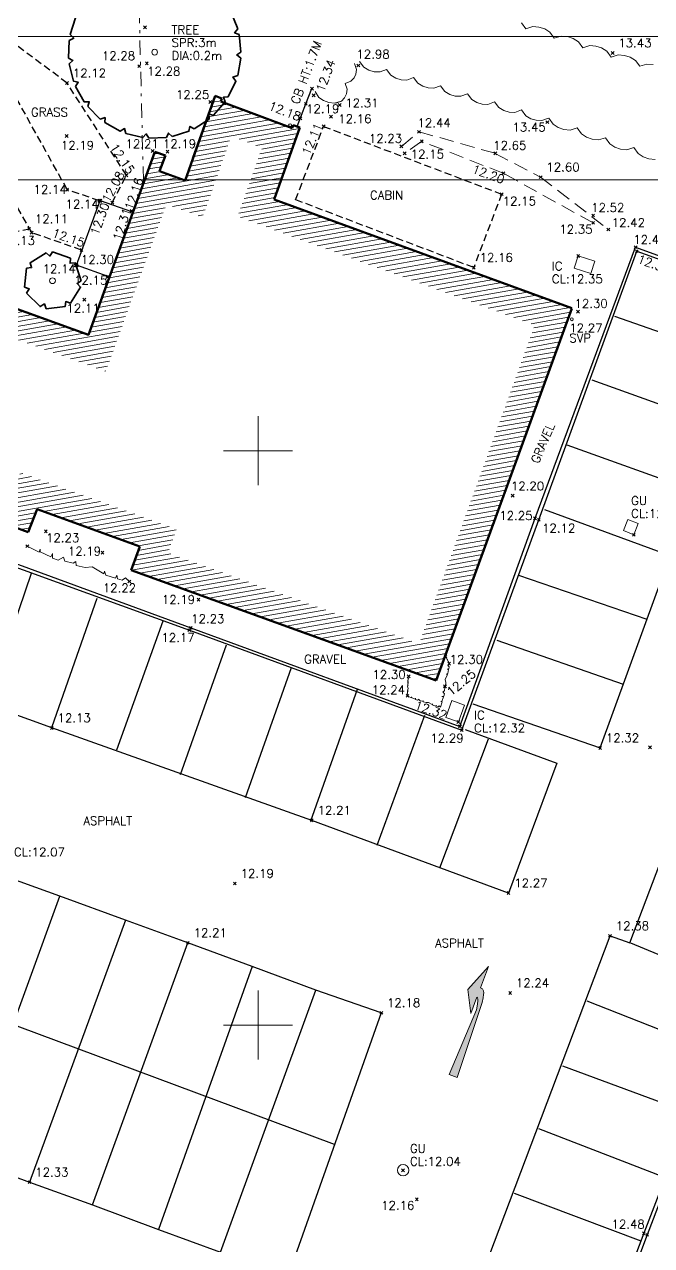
# Model space of a CAD drawing. Extents: x 521064 to 521635, y 174590 to 175241.
# Drawn here: x 521351.87 to 521373.69, y 174712.32 to 174754.84 of the extents above; entities that cross this region are included whole.
import ezdxf

# ---------------------------------------------------------------- set-up
doc = ezdxf.new("R2010")
doc.units = 0
doc.header["$PDMODE"] = 3
doc.header["$PDSIZE"] = 0.05
for name, pattern in [('Centre', [7, 4, -1, 1, -1]), ('DASHDOT', [1, 0.5, -0.25, 0, -0.25]), ('DASHED', [0.75, 0.5, -0.25]), ('HIDDEN', [0.375, 0.25, -0.125])]:
    doc.linetypes.add(name, pattern=pattern)
doc.layers.get('0').update_dxf_attribs({"linetype": 'CONTINUOUS', "lineweight": 18})
for name, color, linetype, lineweight in [('I031G_SURVEY-GRID', 7, 'CONTINUOUS', 18), ('I901G_TITLE-SHEET', 7, 'CONTINUOUS', 18), ('I904G_HATCHING', 62, 'CONTINUOUS', 18), ('I910T_TXT-GEN-S', 7, 'CONTINUOUS', 13), ('I917G_BUILDING', 3, 'CONTINUOUS', 50), ('I923G_SURVEY-POINT', 7, 'CONTINUOUS', 18), ('I923T_SURVEY-LEVEL', 7, 'CONTINUOUS', 13), ('I941G_TREE', 72, 'CONTINUOUS', 18), ('I941G_TREE-VEG', 6, 'CONTINUOUS', 35), ('I941T_TREE-TXT', 82, 'CONTINUOUS', 13), ('I952G_KERB', 5, 'CONTINUOUS', 25), ('I960G_COVER', 1, 'CONTINUOUS', 18), ('I960T_COVER-TXT', 1, 'CONTINUOUS', 13), ('I969G_OHC', 241, 'DASHDOT', 18), ('I976G_ST-FURN', 220, 'CONTINUOUS', 18), ('I991G_SLOPE', 21, 'DASHED', 18), ('I995G_VEGETATION', 102, 'CONTINUOUS', 18)]:
    doc.layers.add(name, color=color, linetype=linetype, lineweight=lineweight)
for name, color, linetype in [('I240G_STAIR', 10, 'CONTINUOUS'), ('I280G_BLDG-FRAME', 7, 'HIDDEN'), ('I940G_SURFACE', 200, 'HIDDEN'), ('I971G_FENCE', 5, 'Centre'), ('I997G_ROAD_MARKING', 7, 'CONTINUOUS')]:
    doc.layers.add(name, color=color, linetype=linetype)
doc.styles.add('MONOTXT', font='simplex.shx')

# ---------------------------------------------------------------- blocks, each defined once
blk = doc.blocks.new('HEL Vegitation')
at = {"color": 0, "linetype": 'ByBlock'}
blk.add_polyline3d([(0, 0, 0), (0.0922, -0.0113, 0), (0.0935, 0.0101, 0), (0.0995, -0.0077, 0), (0.1821, -0.0154, 0), (0.1845, 0.0113, 0), (0.197, -0.0202, 0), (0.2387, -0.0214, 0), (0.2678, 0.0125, 0), (0.2868, -0.0125, 0), (0.3463, -0.0065, 0), (0.3601, 0.0113, 0), (0.3714, -0.0138, 0), (0.4361, -0.0065, 0), (0.4826, 0.015, 0), (0.5749, -0.0053, 0), (0.5749, 0.015, 0), (0.5927, -0.0089, 0), (0.6647, -0.0077, 0), (0.6659, 0.0166, 0), (0.6788, -0.0077, 0), (0.714, -0.0053, 0), (0.7306, 0.0202, 0), (0.7646, 0.0036, 0)], dxfattribs=at)

msp = doc.modelspace()

# ---------------------------------------------------------------- hatches: boundary and pattern name
msp.add_hatch(color=256).paths.add_polyline_path([(521367.794, 174720.792), (521366.924, 174718.178), (521366.644, 174718.284), (521367.597, 174720.532), (521367.626, 174720.657), (521367.636, 174720.739), (521367.645, 174720.849), (521367.649, 174720.901), (521367.635, 174720.949), (521367.618, 174720.97), (521367.403, 174720.402), (521367.294, 174721.245), (521368.022, 174722.039), (521367.744, 174721.303), (521367.806, 174721.26), (521367.842, 174721.198), (521367.851, 174721.125), (521367.849, 174721.061), (521367.835, 174720.954)])
at = {"layer": 'I904G_HATCHING'}
h = msp.add_hatch(dxfattribs=at)
h.set_pattern_fill('ANSI31', color=256, scale=0.05, angle=325, style=0)
h.paths.add_polyline_path([(521370.921, 174744.963), (521360.563, 174748.752), (521361.456, 174751.253), (521361.221, 174751.337), (521361.182, 174751.229), (521358.699, 174752.157), (521358.739, 174752.269), (521358.503, 174752.353), (521357.46, 174749.412), (521356.575, 174749.733), (521356.773, 174750.278), (521356.406, 174750.411), (521354.097, 174744.041), (521343.725, 174747.781), (521341.3, 174741.039), (521352.002, 174737.167), (521352.309, 174737.966), (521355.882, 174736.671), (521355.583, 174735.845), (521366.198, 174732.002)])
h.paths.add_polyline_path([(521359.287, 174748.153), (521369.631, 174744.371), (521365.606, 174733.28), (521356.864, 174736.445), (521357.163, 174737.27), (521351.727, 174739.24), (521351.42, 174738.441), (521342.578, 174741.64), (521344.327, 174746.501), (521354.697, 174742.762), (521356.808, 174748.585), (521358.065, 174748.129), (521359.067, 174750.952), (521360.143, 174750.55)], flags=16)

# ---------------------------------------------------------------- linework, layer by layer
msp.add_lwpolyline([(521367.794, 174720.792), (521366.924, 174718.178), (521366.644, 174718.284), (521367.597, 174720.532), (521367.626, 174720.657), (521367.636, 174720.739), (521367.645, 174720.849), (521367.649, 174720.901), (521367.635, 174720.949), (521367.618, 174720.97), (521367.403, 174720.402), (521367.294, 174721.245), (521368.022, 174722.039), (521367.744, 174721.303), (521367.806, 174721.26), (521367.842, 174721.198), (521367.851, 174721.125), (521367.849, 174721.061), (521367.835, 174720.954)], close=True)
at = {"layer": 'I031G_SURVEY-GRID'}
for p, q in [((521360, 174741.2), (521360, 174738.8)), ((521358.8, 174740), (521361.2, 174740)), ((521360, 174721.2), (521360, 174718.8)), ((521358.8, 174720), (521361.2, 174720))]:
    msp.add_line(p, q, dxfattribs=at)
at = {"layer": 'I240G_STAIR'}
msp.add_polyline3d([(521354.78, 174746.067, 12.314), (521353.685, 174746.458, 12.303), (521354.509, 174748.714, 12.299), (521355.6, 174748.331, 12.306)], dxfattribs=at)
at = {"layer": 'I280G_BLDG-FRAME'}
msp.add_polyline3d([(521362.279, 174751.293, 12.108), (521368.476, 174748.932, 12.152), (521367.503, 174746.379, 12.16), (521361.306, 174748.74, 12.116)], close=True, dxfattribs=at)
at = {"layer": 'I901G_TITLE-SHEET'}
for points in [[(521455.762, 174749.428), (521247.162, 174749.428), (521247.162, 174913.628), (521455.762, 174913.628)], [(521546.412, 174590.228), (521337.812, 174590.228), (521337.812, 174754.428), (521546.412, 174754.428)]]:
    msp.add_lwpolyline(points, close=True, dxfattribs=at)
at = {"layer": 'I917G_BUILDING'}
for p, q in [((521357.46, 174749.412, 12.19), (521358.503, 174752.353, 12.25)), ((521358.503, 174752.353, 12.25), (521358.739, 174752.269, 12.25)), ((521358.699, 174752.157, 12.25), (521358.739, 174752.269, 12.25)), ((521358.699, 174752.157, 12.25), (521361.182, 174751.229, 12.18)), ((521360.563, 174748.752, 12.18), (521361.456, 174751.253, 12.18)), ((521361.182, 174751.229, 12.18), (521361.221, 174751.337, 12.18)), ((521361.456, 174751.253, 12.18), (521361.221, 174751.337, 12.18)), ((521356.406, 174750.411, 12.19), (521356.773, 174750.278, 12.19)), ((521356.575, 174749.733, 12.19), (521356.773, 174750.278, 12.19)), ((521356.575, 174749.733, 12.19), (521357.46, 174749.412, 12.19)), ((521370.921, 174744.963, 12.3), (521360.563, 174748.752, 12.18)), ((521366.198, 174732.002, 12.3), (521370.916, 174744.949, 12.3)), ((521341.3, 174741.039, 12.13), (521352.002, 174737.167, 12.19)), ((521352.002, 174737.167, 12.19), (521352.309, 174737.966, 12.2)), ((521352.309, 174737.966, 12.2), (521355.882, 174736.671, 12.2)), ((521355.583, 174735.845, 12.22), (521355.882, 174736.671, 12.2)), ((521355.583, 174735.845, 12.22), (521366.198, 174732.002, 12.3))]:
    msp.add_line(p, q, dxfattribs=at)
for points in [[(521357.733, 174750.181, 0), (521358.503, 174752.353, 0)], [(521343.725, 174747.781, 12.06), (521354.097, 174744.041, 12.11), (521356.406, 174750.411, 12.19)]]:
    msp.add_polyline3d(points, dxfattribs=at)
at = {"layer": 'I923G_SURVEY-POINT'}
for p in [(521356.066, 174754.744, 12.278), (521372.337, 174753.848, 13.428), (521355.862, 174753.393, 12.282), (521356.129, 174753.49, 12.279), (521363.491, 174753.414, 12.982), (521353.353, 174752.803, 12.118), (521361.876, 174752.609, 12.336), (521358.336, 174752.142, 12.246), (521361.661, 174752.078, 12.187), (521361.932, 174752.372, 12.297), (521362.836, 174752.038, 12.308), (521362.539, 174751.633, 12.161), (521361.469, 174751.573, 12.184), (521362.279, 174751.293, 12.108), (521370.067, 174751.441, 13.455), (521353.338, 174750.963, 12.192), (521365.602, 174751.106, 12.443), (521365.698, 174750.775, 12.147), (521356.33, 174750.438, 12.212), (521356.848, 174750.414, 12.194), (521364.986, 174750.599, 12.225), (521365.103, 174750.358, 12.151), (521368.253, 174750.355, 12.652), (521355.417, 174749.591, 12.152), (521368.531, 174749.664, 12.197), (521369.832, 174749.528, 12.604), (521353.358, 174749.093, 12.142), (521354.479, 174748.705, 12.138), (521354.497, 174748.693, 12.144), (521354.509, 174748.714, 12.299), (521354.927, 174748.639, 12.075), (521368.476, 174748.932, 12.152), (521355.599, 174748.353, 12.162), (521355.6, 174748.331, 12.306), (521371.662, 174748.193, 12.519), (521371.661, 174747.935, 12.347), (521352.033, 174747.726, 12.111), (521352.122, 174747.596, 12.128), (521372.186, 174747.702, 12.422), (521353.853, 174746.989, 12.154), (521373.137, 174747.087, 12.398), (521373.181, 174746.949, 12.311), (521371.137, 174746.783, 12.348), (521353.65, 174746.451, 12.136), (521353.685, 174746.458, 12.303), (521354.78, 174746.067, 12.314), (521367.509, 174746.377, 12.16), (521354.751, 174746.043, 12.148), (521353.957, 174745.259, 12.11), (521371.134, 174744.843, 12.304), (521368.861, 174738.438, 12.196), (521369.639, 174737.649, 12.246), (521369.768, 174737.594, 12.117), (521352.613, 174737.194, 12.231), (521373.077, 174737.073, 12.011), (521351.967, 174736.675, 12.193), (521354.586, 174736.448, 12.187), (521355.522, 174735.448, 12.222), (521357.928, 174734.812, 12.19), (521357.61, 174733.754, 12.173), (521357.661, 174733.834, 12.225), (521366.523, 174732.847, 12.32), (521366.65, 174732.585, 12.3), (521365.238, 174732.146, 12.296), (521366.503, 174731.795, 12.248), (521365.199, 174731.466, 12.245), (521352.821, 174730.348, 12.133), (521366.969, 174730.555, 12.316), (521367.024, 174730.401, 12.319), (521367.09, 174730.268, 12.294), (521371.904, 174729.65, 12.317), (521373.639, 174729.67, 12.327), (521361.872, 174727.129, 12.206), (521359.193, 174724.932, 12.192), (521368.716, 174724.598, 12.271), (521372.247, 174723.107, 12.376), (521357.557, 174722.866, 12.206), (521368.773, 174721.119, 12.235), (521364.287, 174720.428, 12.178), (521365.046, 174714.946, 12.042), (521352.044, 174714.53, 12.331), (521365.524, 174713.935, 12.16), (521373.423, 174712.751, 12.478), (521373.541, 174712.695, 12.587)]:
    msp.add_point(p, dxfattribs=at)
at = {"layer": 'I940G_SURFACE'}
for points in [[(521354.479, 174748.705, 12.138), (521353.358, 174749.093, 12.142), (521348.95, 174757.029, 12.092), (521347.783, 174759.133, 12.06), (521347.998, 174759.775, 12.114)], [(521353.853, 174746.989, 12.154), (521352.122, 174747.596, 12.128), (521347.653, 174755.583, 12.13), (521346.53, 174755.919, 12.123), (521343.71, 174747.831, 12.065)], [(521354.927, 174748.639, 12.075), (521355.417, 174749.591, 12.152), (521353.353, 174752.803, 12.118), (521350.75, 174754.744, 12.081), (521349.889, 174755.348, 12.099)], [(521343.834, 174748.159, 12.044), (521347.657, 174746.941, 12.054), (521348.136, 174746.926, 12.045), (521352.033, 174747.726, 12.111)]]:
    msp.add_polyline3d(points, dxfattribs=at)
at = {"layer": 'I941G_TREE'}
for centre in [(521356.401, 174753.878), (521352.847, 174745.921)]:
    msp.add_circle(centre, 0.1, dxfattribs=at)
at = {"layer": 'I941G_TREE-VEG'}
for points in [[(521353.649, 174755.073), (521353.464, 174754.488), (521353.583, 174754.364), (521353.429, 174754.286)], [(521359.29, 174754.687), (521359.065, 174755.258), (521358.894, 174755.28), (521358.964, 174755.437)], [(521359.401, 174753.878), (521359.338, 174754.488), (521359.18, 174754.555), (521359.29, 174754.687)], [(521353.429, 174754.286), (521353.408, 174753.673), (521353.556, 174753.585), (521353.429, 174753.469)], [(521359.29, 174753.069), (521359.394, 174753.673), (521359.259, 174753.78), (521359.401, 174753.878)], [(521353.429, 174753.469), (521353.574, 174752.873), (521353.74, 174752.829), (521353.649, 174752.683)], [(521358.964, 174752.319), (521359.228, 174752.873), (521359.127, 174753.013), (521359.29, 174753.069)], [(521353.649, 174752.683), (521353.95, 174752.148), (521354.122, 174752.15), (521354.074, 174751.985)], [(521358.449, 174751.685), (521358.852, 174752.148), (521358.793, 174752.309), (521358.964, 174752.319)], [(521354.074, 174751.985), (521354.508, 174751.551), (521354.673, 174751.599), (521354.671, 174751.427)], [(521357.781, 174751.214), (521358.294, 174751.551), (521358.281, 174751.722), (521358.449, 174751.685)], [(521354.671, 174751.427), (521355.206, 174751.126), (521355.352, 174751.217), (521355.396, 174751.051)], [(521357.011, 174750.941), (521357.596, 174751.126), (521357.629, 174751.295), (521357.781, 174751.214)], [(521355.396, 174751.051), (521355.993, 174750.906), (521356.109, 174751.033), (521356.196, 174750.885)], [(521356.196, 174750.885), (521356.81, 174750.906), (521356.887, 174751.06), (521357.011, 174750.941)], [(521352.625, 174746.896), (521352.065, 174746.545), (521352.119, 174746.379), (521351.946, 174746.355)], [(521353.471, 174746.703), (521352.847, 174746.921), (521352.751, 174746.776), (521352.625, 174746.896)], [(521353.847, 174745.921), (521353.629, 174746.545), (521353.455, 174746.529), (521353.471, 174746.703)], [(521351.946, 174746.355), (521351.872, 174745.699), (521352.036, 174745.637), (521351.946, 174745.487)], [(521353.471, 174745.139), (521353.822, 174745.699), (521353.702, 174745.825), (521353.847, 174745.921)], [(521351.946, 174745.487), (521352.413, 174745.02), (521352.563, 174745.11), (521352.625, 174744.946)], [(521352.625, 174744.946), (521353.281, 174745.02), (521353.305, 174745.193), (521353.471, 174745.139)]]:
    msp.add_lwpolyline(points, dxfattribs=at)
at = {"layer": 'I952G_KERB'}
for points in [[(521341.373, 174741.013, 12.14), (521340.982, 174739.913, 12.103), (521349.503, 174736.831, 12.129), (521357.661, 174733.834, 12.225), (521367.024, 174730.401, 12.319), (521369.639, 174737.649, 12.246), (521373.137, 174747.087, 12.398), (521380.804, 174744.294, 12.524), (521387.487, 174741.883, 12.631), (521383.898, 174731.857, 12.629), (521381.358, 174724.851, 12.644), (521379.192, 174725.576, 12.621), (521377.419, 174720.891, 12.62), (521376.778, 174721.163, 12.607), (521373.541, 174712.695, 12.587), (521369.724, 174702.566, 12.725), (521363.277, 174698.999, 12.77), (521354.096, 174702.387, 12.638), (521352.746, 174699.386, 12.805)], [(521341.287, 174741.046, 12.126), (521340.865, 174739.859, 12.075), (521349.452, 174736.716, 12.102), (521357.61, 174733.754, 12.173), (521367.09, 174730.268, 12.294), (521369.768, 174737.594, 12.117), (521373.181, 174746.949, 12.311), (521380.746, 174744.221, 12.424), (521387.365, 174741.84, 12.528), (521383.797, 174731.928, 12.506), (521381.327, 174724.992, 12.561), (521379.113, 174725.742, 12.516), (521377.359, 174721.065, 12.511), (521376.715, 174721.317, 12.51), (521373.423, 174712.751, 12.478), (521369.604, 174702.665, 12.627), (521363.315, 174699.166, 12.643), (521354.042, 174702.517, 12.554), (521352.657, 174699.419, 12.767)]]:
    msp.add_polyline3d(points, dxfattribs=at)
at = {"layer": 'I960G_COVER'}
for points in [[(521371.137, 174746.783, 12.348), (521371.717, 174746.605, 12.348), (521371.585, 174746.174, 12.344), (521371.005, 174746.353, 12.344)], [(521373.077, 174737.073, 12.011), (521372.711, 174737.217, 12.003), (521372.865, 174737.608, 12.003), (521373.231, 174737.463, 12.011)], [(521366.969, 174730.555, 12.316), (521367.181, 174731.139, 12.314), (521366.741, 174731.298, 12.311), (521366.53, 174730.714, 12.313)]]:
    msp.add_polyline3d(points, close=True, dxfattribs=at)
msp.add_circle((521365.046, 174714.946, 12.042), 0.2, dxfattribs=at)
at = {"layer": 'I969G_OHC'}
msp.add_polyline3d([(521356.008, 174749.392, 17.445), (521354.785, 174799.685, 17.959)], dxfattribs=at)
at = {"layer": 'I971G_FENCE'}
msp.add_polyline3d([(521361.361, 174751.287, 12.182), (521361.661, 174752.078, 12.187), (521361.876, 174752.609, 12.336)], dxfattribs=at)
at = {"layer": 'I976G_ST-FURN'}
for centre in [(521361.114, 174751.337, 12.18), (521370.917, 174744.577, 12.266)]:
    msp.add_circle(centre, 0.05, dxfattribs=at)
at = {"layer": 'I991G_SLOPE'}
for points in [[(521364.986, 174750.599, 12.225), (521365.602, 174751.106, 12.443), (521368.253, 174750.355, 12.652), (521369.832, 174749.528, 12.604), (521372.186, 174747.702, 12.422)], [(521371.661, 174747.935, 12.347), (521368.531, 174749.664, 12.197), (521365.698, 174750.775, 12.147), (521365.103, 174750.358, 12.151)]]:
    msp.add_polyline3d(points, dxfattribs=at)
at = {"layer": 'I995G_VEGETATION', "linetype": 'Continuous'}
for points in [[(521369.164, 174754.902, 13.21), (521369.315, 174754.694, 13.21), (521369.561, 174754.771, 13.273), (521369.775, 174754.752, 13.273), (521369.973, 174754.686, 13.273), (521370.155, 174754.573, 13.273), (521370.306, 174754.364, 13.273), (521370.552, 174754.441, 13.335), (521370.766, 174754.422, 13.335), (521370.964, 174754.357, 13.335), (521371.147, 174754.243, 13.335), (521371.298, 174754.035, 13.335), (521371.544, 174754.111, 13.397), (521371.758, 174754.093, 13.397), (521371.956, 174754.027, 13.397), (521372.138, 174753.914, 13.397), (521372.289, 174753.705, 13.397)], [(521372.291, 174753.705, 13.467), (521372.536, 174753.784, 13.467), (521372.75, 174753.768, 13.467), (521372.948, 174753.705, 13.467), (521373.132, 174753.593, 13.467), (521373.285, 174753.387, 13.467), (521373.53, 174753.466, 13.546), (521373.744, 174753.45, 13.546)], [(521363.356, 174753.479, 12.813), (521363.426, 174753.276, 12.813), (521363.405, 174753.117, 12.813), (521363.34, 174752.98, 12.813), (521363.229, 174752.864, 12.813), (521363.028, 174752.79, 12.813), (521363.098, 174752.588, 12.476), (521363.078, 174752.429, 12.476), (521363.012, 174752.291, 12.476), (521362.901, 174752.175, 12.476), (521362.701, 174752.102, 12.476)], [(521370.11, 174751.584, 13.421), (521369.879, 174751.497, 13.421), (521369.677, 174751.505, 13.421), (521369.489, 174751.562, 13.421), (521369.316, 174751.666, 13.421), (521369.171, 174751.866, 13.421), (521368.94, 174751.779, 13.354), (521368.738, 174751.787, 13.354), (521368.55, 174751.844, 13.354), (521368.376, 174751.948, 13.354), (521368.231, 174752.148, 13.354), (521368, 174752.061, 13.286), (521367.798, 174752.069, 13.286), (521367.61, 174752.126, 13.286), (521367.437, 174752.23, 13.286), (521367.292, 174752.43, 13.286), (521367.061, 174752.343, 13.218), (521366.859, 174752.351, 13.218), (521366.671, 174752.408, 13.218), (521366.497, 174752.512, 13.218), (521366.352, 174752.712, 13.218), (521366.121, 174752.625, 13.151), (521365.919, 174752.633, 13.151), (521365.731, 174752.69, 13.151), (521365.558, 174752.794, 13.151), (521365.413, 174752.994, 13.151), (521365.182, 174752.907, 13.083), (521364.98, 174752.915, 13.083), (521364.792, 174752.972, 13.083), (521364.618, 174753.076, 13.083), (521364.474, 174753.276, 13.083), (521364.243, 174753.189, 13.016), (521364.04, 174753.197, 13.016), (521363.852, 174753.253, 13.016), (521363.679, 174753.358, 13.016), (521363.534, 174753.558, 13.016)], [(521362.888, 174752.178, 12.303), (521362.655, 174752.104, 12.303), (521362.457, 174752.125, 12.303), (521362.276, 174752.191, 12.303), (521362.113, 174752.305, 12.303), (521361.984, 174752.513, 12.303)], [(521373.815, 174750.139, 13.628), (521373.602, 174750.16, 13.628), (521373.404, 174750.229, 13.628), (521373.224, 174750.345, 13.628), (521373.076, 174750.555, 13.628), (521372.829, 174750.482, 13.578), (521372.615, 174750.503, 13.578), (521372.418, 174750.571, 13.578), (521372.237, 174750.687, 13.578), (521372.089, 174750.897, 13.578), (521371.843, 174750.824, 13.529), (521371.629, 174750.845, 13.529), (521371.432, 174750.914, 13.529), (521371.251, 174751.03, 13.529), (521371.103, 174751.24, 13.529), (521370.856, 174751.167, 13.48), (521370.643, 174751.188, 13.48), (521370.445, 174751.256, 13.48), (521370.264, 174751.372, 13.48), (521370.116, 174751.582, 13.48)]]:
    msp.add_polyline3d(points, dxfattribs=at)
at = {"layer": 'I997G_ROAD_MARKING'}
for p, q in [((521362.66, 174715.837), (521331.261, 174727.572)), ((521349.766, 174715.373), (521353.096, 174724.492)), ((521355.386, 174723.657), (521352.044, 174714.53)), ((521354.241, 174713.74), (521357.557, 174722.866)), ((521359.796, 174722.036), (521356.53, 174712.887)), ((521358.689, 174712.096), (521362.011, 174721.213)), ((521364.287, 174720.428), (521361.034, 174711.247))]:
    msp.add_line(p, q, dxfattribs=at)
for points in [[(521367.474, 174731.183), (521371.904, 174729.65), (521374.353, 174736.375), (521377.599, 174745.32)], [(521376.821, 174743.129), (521372.416, 174744.678)], [(521371.612, 174742.473), (521375.976, 174740.899)], [(521375.157, 174738.619), (521370.76, 174740.19)], [(521367.204, 174730.294), (521370.391, 174729.119), (521368.716, 174724.598), (521361.872, 174727.129), (521352.821, 174730.348), (521345.989, 174732.829), (521339.289, 174735.328), (521340.904, 174739.843)], [(521369.967, 174737.954), (521374.364, 174736.345)], [(521352.106, 174735.725), (521350.556, 174731.215)], [(521373.534, 174734.125), (521369.078, 174735.655)], [(521352.834, 174730.394), (521354.401, 174734.87)], [(521356.691, 174734.061), (521355.073, 174729.57)], [(521368.303, 174733.401), (521372.703, 174731.869)], [(521357.296, 174728.726), (521358.9, 174733.245)], [(521361.149, 174732.445), (521359.546, 174727.91)], [(521364.287, 174720.428), (521362.011, 174721.213), (521359.796, 174722.036), (521357.557, 174722.866), (521355.386, 174723.657), (521353.096, 174724.492), (521350.879, 174725.29), (521348.585, 174726.129), (521346.383, 174726.927), (521344.082, 174727.75), (521341.861, 174728.578), (521339.594, 174729.403), (521337.347, 174730.215), (521335.075, 174731.044), (521332.872, 174731.881)], [(521361.833, 174727.114), (521363.459, 174731.696)], [(521365.793, 174730.776), (521364.131, 174726.256)], [(521366.33, 174725.473), (521368.02, 174729.973)], [(521369.931, 174703.651), (521365.561, 174705.252), (521368.026, 174711.93), (521372.247, 174723.107), (521372.935, 174722.869), (521374.641, 174727.36), (521379.061, 174725.751)], [(521376.636, 174721.338), (521372.968, 174722.848)], [(521334.047, 174721.13), (521336.215, 174720.33), (521338.543, 174719.483), (521340.766, 174718.677), (521343.036, 174717.827), (521345.278, 174717.028), (521347.554, 174716.182), (521349.766, 174715.373), (521352.044, 174714.53), (521354.241, 174713.74), (521356.53, 174712.887), (521358.689, 174712.096), (521361.034, 174711.247)], [(521371.441, 174720.849), (521375.802, 174719.13)], [(521370.589, 174718.586), (521374.957, 174716.967)], [(521374.063, 174714.731), (521369.775, 174716.387)], [(521368.914, 174714.15), (521373.32, 174712.489)]]:
    msp.add_lwpolyline(points, dxfattribs=at)

# ---------------------------------------------------------------- block references
at = {"layer": 'I995G_VEGETATION', "linetype": 'Continuous'}
for p, xscale, yscale, zscale, rotation in [((521351.967, 174736.675, 12.193), 4.919140173803494, 4.919140173803494, 4.919140173803494, 340.6824239754067), ((521366.343, 174731.075, 12.265), 2.014494444107666, 2.014494444107666, 2.014494444107666, 78.22713236416703), ((521366.65, 174732.585, 12.3), 0.3816571049908556, 0.3816571049908556, 0.3816571049908556, 115.6076965199187), ((521365.238, 174732.146, 12.296), 0.8900540373420683, 0.8900540373420683, 0.8900540373420683, 266.4019510750516), ((521365.199, 174731.466, 12.245), 1.581076763652315, 1.581076763652315, 1.581076763652315, 340.8678410467294)]:
    msp.add_blockref('HEL Vegitation', p, dxfattribs=dict(at, xscale=xscale, yscale=yscale, zscale=zscale, rotation=rotation))

# ---------------------------------------------------------------- texts
at = {"layer": 'I910T_TXT-GEN-S', "style": 'MONOTXT'}
for s, rotation, p in [('CB HT:1.7M', 69.1943, (521361.408, 174752.04)), ('GRAVEL', 67.0511, (521369.757, 174739.53))]:
    msp.add_text(s, height=0.3, rotation=rotation, dxfattribs=at).set_placement(p)
for s, p in [('GRASS', (521352.097, 174751.64)), ('CABIN', (521363.893, 174748.752)), ('SVP', (521370.83, 174743.774)), ('GRAVEL', (521361.603, 174732.591)), ('ASPHALT', (521353.92, 174726.967)), ('ASPHALT', (521366.158, 174722.708))]:
    msp.add_text(s, height=0.3, dxfattribs=at).set_placement(p)
at = {"layer": 'I923T_SURVEY-LEVEL', "style": 'MONOTXT'}
for s, p in [('13.43', (521372.537, 174754.048, 13.428)), ('12.28', (521354.564, 174753.604, 12.282)), ('12.98', (521363.421, 174753.658, 12.982)), ('12.28', (521356.139, 174753.065, 12.279)), ('12.12', (521353.553, 174753.003, 12.118)), ('12.25', (521357.144, 174752.249, 12.246)), ('12.19', (521361.67, 174751.758, 12.187)), ('12.31', (521363.036, 174751.959, 12.308)), ('12.16', (521362.789, 174751.41, 12.161)), ('12.44', (521365.546, 174751.266, 12.443)), ('13.45', (521368.851, 174751.12, 13.455)), ('12.19', (521353.137, 174750.485, 12.192)), ('12.21', (521355.386, 174750.535, 12.212)), ('12.19', (521356.688, 174750.539, 12.194)), ('12.23', (521363.856, 174750.725, 12.225)), ('12.65', (521368.181, 174750.482, 12.652)), ('12.15', (521365.311, 174750.176, 12.151)), ('12.60', (521370.032, 174749.728, 12.604)), ('12.14', (521352.185, 174748.951, 12.142)), ('12.14', (521353.299, 174748.439, 12.138)), ('12.15', (521368.513, 174748.545, 12.152)), ('12.52', (521371.591, 174748.319, 12.519)), ('12.11', (521352.233, 174747.926, 12.111)), ('12.35', (521370.482, 174747.562, 12.347)), ('12.42', (521372.306, 174747.792, 12.422)), ('12.13', (521351.079, 174747.169, 12.128)), ('12.40', (521373.058, 174747.201, 12.398)), ('12.30', (521353.832, 174746.507, 12.303)), ('12.16', (521367.709, 174746.577, 12.16)), ('12.14', (521352.503, 174746.185, 12.136)), ('CL:12.35', (521370.222, 174745.831, 12.348)), ('12.15', (521353.596, 174745.79, 12.148)), ('12.30', (521371.011, 174744.977, 12.304)), ('12.11', (521353.331, 174744.814, 12.11)), ('12.27', (521370.83, 174744.124, 12.266)), ('12.20', (521368.8, 174738.622, 12.196)), ('12.25', (521368.395, 174737.591, 12.246)), ('CL:12.01', (521372.981, 174737.664, 12.011)), ('12.12', (521369.882, 174737.155, 12.117)), ('12.23', (521352.621, 174736.818, 12.231)), ('12.19', (521353.38, 174736.352, 12.187)), ('12.22', (521354.596, 174735.073, 12.222)), ('12.19', (521356.652, 174734.666, 12.19)), ('12.23', (521357.671, 174734, 12.225)), ('12.17', (521356.636, 174733.343, 12.173)), ('12.30', (521366.668, 174732.585, 12.3)), ('12.30', (521363.978, 174732.055, 12.296)), ('12.24', (521363.955, 174731.524, 12.245)), ('12.13', (521353.021, 174730.547, 12.133)), ('CL:12.32', (521367.518, 174730.195, 12.316)), ('12.29', (521365.995, 174729.841, 12.294)), ('12.32', (521372.104, 174729.85, 12.317)), ('12.21', (521362.072, 174727.329, 12.206)), ('CL:12.07', (521351.505, 174725.877, 12.065)), ('12.19', (521359.393, 174725.132, 12.192)), ('12.27', (521368.916, 174724.798, 12.271)), ('12.38', (521372.447, 174723.307, 12.376)), ('12.21', (521357.757, 174723.066, 12.206)), ('12.24', (521368.973, 174721.319, 12.235)), ('12.18', (521364.487, 174720.628, 12.178)), ('CL:12.04', (521365.283, 174715.104, 12.042)), ('12.33', (521352.244, 174714.73, 12.331)), ('12.16', (521364.282, 174713.571, 12.16)), ('12.48', (521372.298, 174712.918, 12.478))]:
    msp.add_text(s, height=0.3, dxfattribs=at).set_placement(p)
for s, rotation, p in [('12.34', 68.7063, (521362.286, 174752.47, 12.336)), ('12.18', 338.7495, (521360.338, 174751.892, 12.184)), ('12.11', 66.0375, (521361.78, 174750.266, 12.108)), ('12.15', 303.4862, (521354.834, 174750.568, 12.152)), ('12.08', 61.1722, (521354.81, 174748.61, 12.075)), ('12.20', 339.9864, (521367.42, 174749.689, 12.197)), ('12.16', 70.6881, (521355.633, 174748.351, 12.162)), ('12.30', 69.7494, (521354.433, 174747.481, 12.299)), ('12.31', 71.1881, (521355.22, 174747.29, 12.306)), ('12.15', 340.821, (521352.807, 174747.463, 12.154)), ('12.31', 340.1862, (521373.173, 174746.556, 12.311)), ('12.25', 39.8896, (521366.72, 174731.441, 12.248)), ('12.32', 340.1679, (521365.422, 174731.024, 12.319))]:
    msp.add_text(s, height=0.3, rotation=rotation, dxfattribs=at).set_placement(p)
at = {"layer": 'I941T_TREE-TXT', "style": 'MONOTXT'}
for s, p in [('TREE', (521356.989, 174754.51)), ('SPR:3m', (521356.989, 174754.06)), ('DIA:0.2m', (521356.989, 174753.61))]:
    msp.add_text(s, height=0.3, dxfattribs=at).set_placement(p)
at = {"layer": 'I960T_COVER-TXT', "style": 'MONOTXT'}
for s, p in [('IC', (521370.222, 174746.281)), ('GU', (521372.981, 174738.114)), ('IC', (521367.518, 174730.645)), ('GU', (521365.283, 174715.554))]:
    msp.add_text(s, height=0.3, dxfattribs=at).set_placement(p)

doc.saveas('drawing.dxf')
